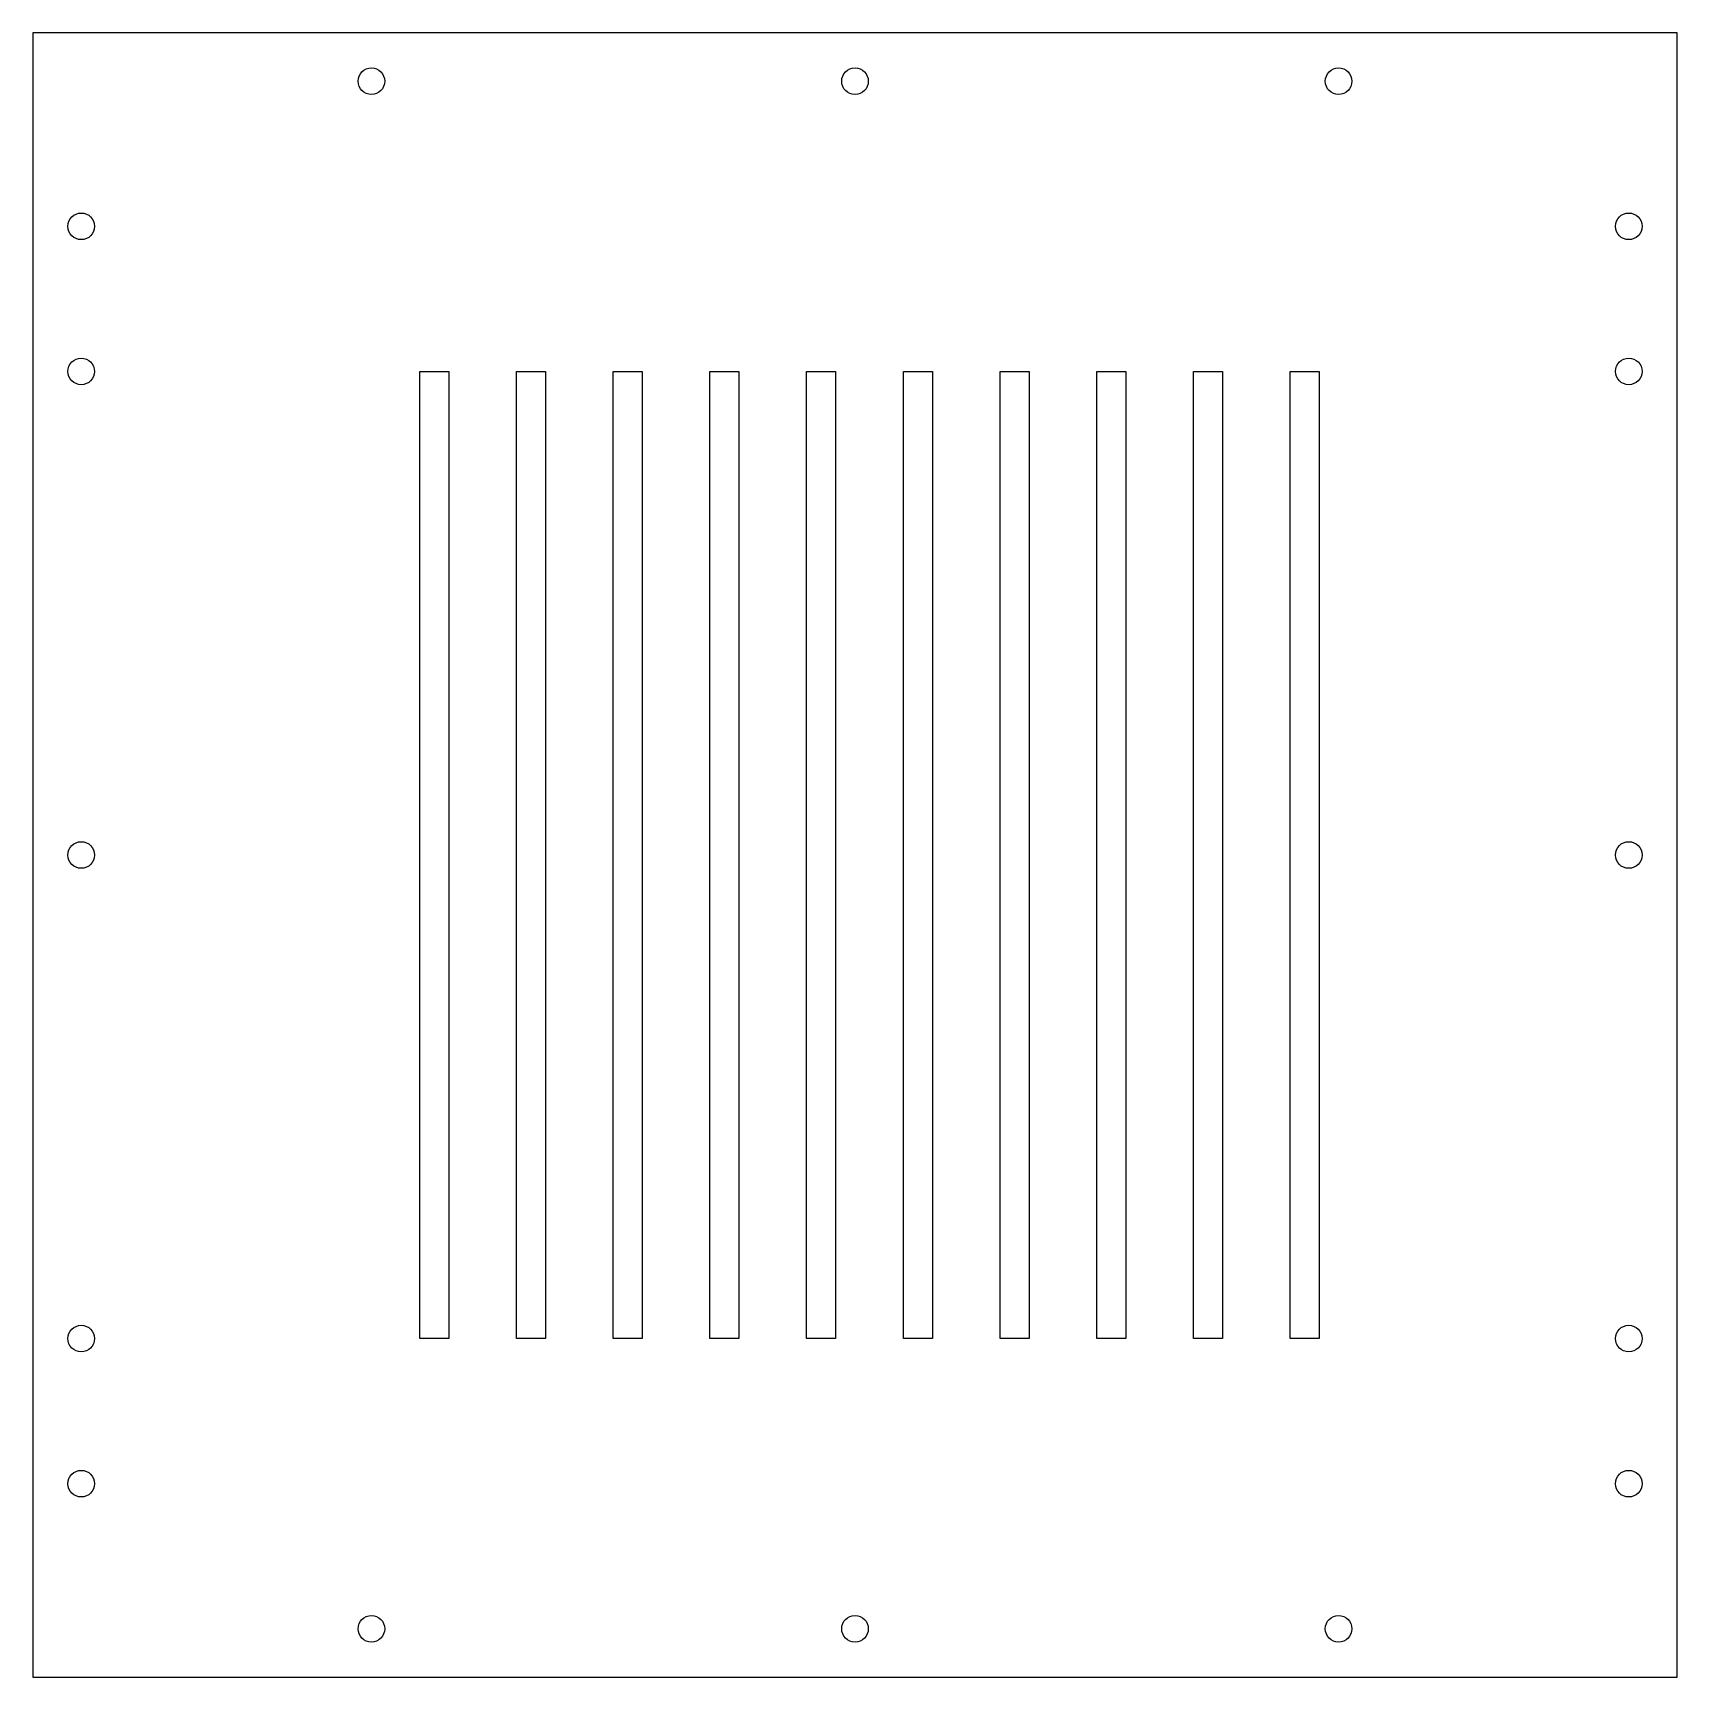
# Model space of a CAD drawing. Header units: millimetres. Extents: x -170 to 170, y -170 to 170.
import ezdxf

# ---------------------------------------------------------------- set-up
doc = ezdxf.new("R2010")
doc.units = ezdxf.units.MM
doc.layers.add('kontur', color=7, linetype='Continuous')

msp = doc.modelspace()

# ---------------------------------------------------------------- linework, layer by layer
at = {"layer": 'kontur'}
for p, q in [((-170, 170), (-170, -170)), ((170, 170), (-170, 170)), ((170, -170), (170, 170)), ((-90, -100), (-90, 100)), ((-90, 100), (-84, 100)), ((-84, 100), (-84, -100)), ((-70, -100), (-70, 100)), ((-70, 100), (-64, 100)), ((-64, 100), (-64, -100)), ((-50, -100), (-50, 100)), ((-50, 100), (-44, 100)), ((-44, 100), (-44, -100)), ((-30, -100), (-30, 100)), ((-30, 100), (-24, 100)), ((-24, 100), (-24, -100)), ((-10, -100), (-10, 100)), ((-10, 100), (-4, 100)), ((-4, 100), (-4, -100)), ((10, -100), (10, 100)), ((10, 100), (16, 100)), ((16, 100), (16, -100)), ((30, -100), (30, 100)), ((30, 100), (36, 100)), ((36, 100), (36, -100)), ((50, -100), (50, 100)), ((50, 100), (56, 100)), ((56, 100), (56, -100)), ((70, -100), (70, 100)), ((70, 100), (76, 100)), ((76, 100), (76, -100)), ((90, -100), (90, 100)), ((90, 100), (96, 100)), ((96, 100), (96, -100)), ((-84, -100), (-90, -100)), ((-64, -100), (-70, -100)), ((-44, -100), (-50, -100)), ((-24, -100), (-30, -100)), ((-4, -100), (-10, -100)), ((16, -100), (10, -100)), ((36, -100), (30, -100)), ((56, -100), (50, -100)), ((76, -100), (70, -100)), ((96, -100), (90, -100)), ((-170, -170), (170, -170))]:
    msp.add_line(p, q, dxfattribs=at)
for centre in [(-100, 160), (0, 160), (100, 160), (-160, 130), (160, 130), (-160, 100), (160, 100), (-160, 0), (160, 0), (-160, -100), (160, -100), (-160, -130), (160, -130), (-100, -160), (0, -160), (100, -160)]:
    msp.add_circle(centre, 2.75, dxfattribs=at)

doc.saveas('drawing.dxf')
